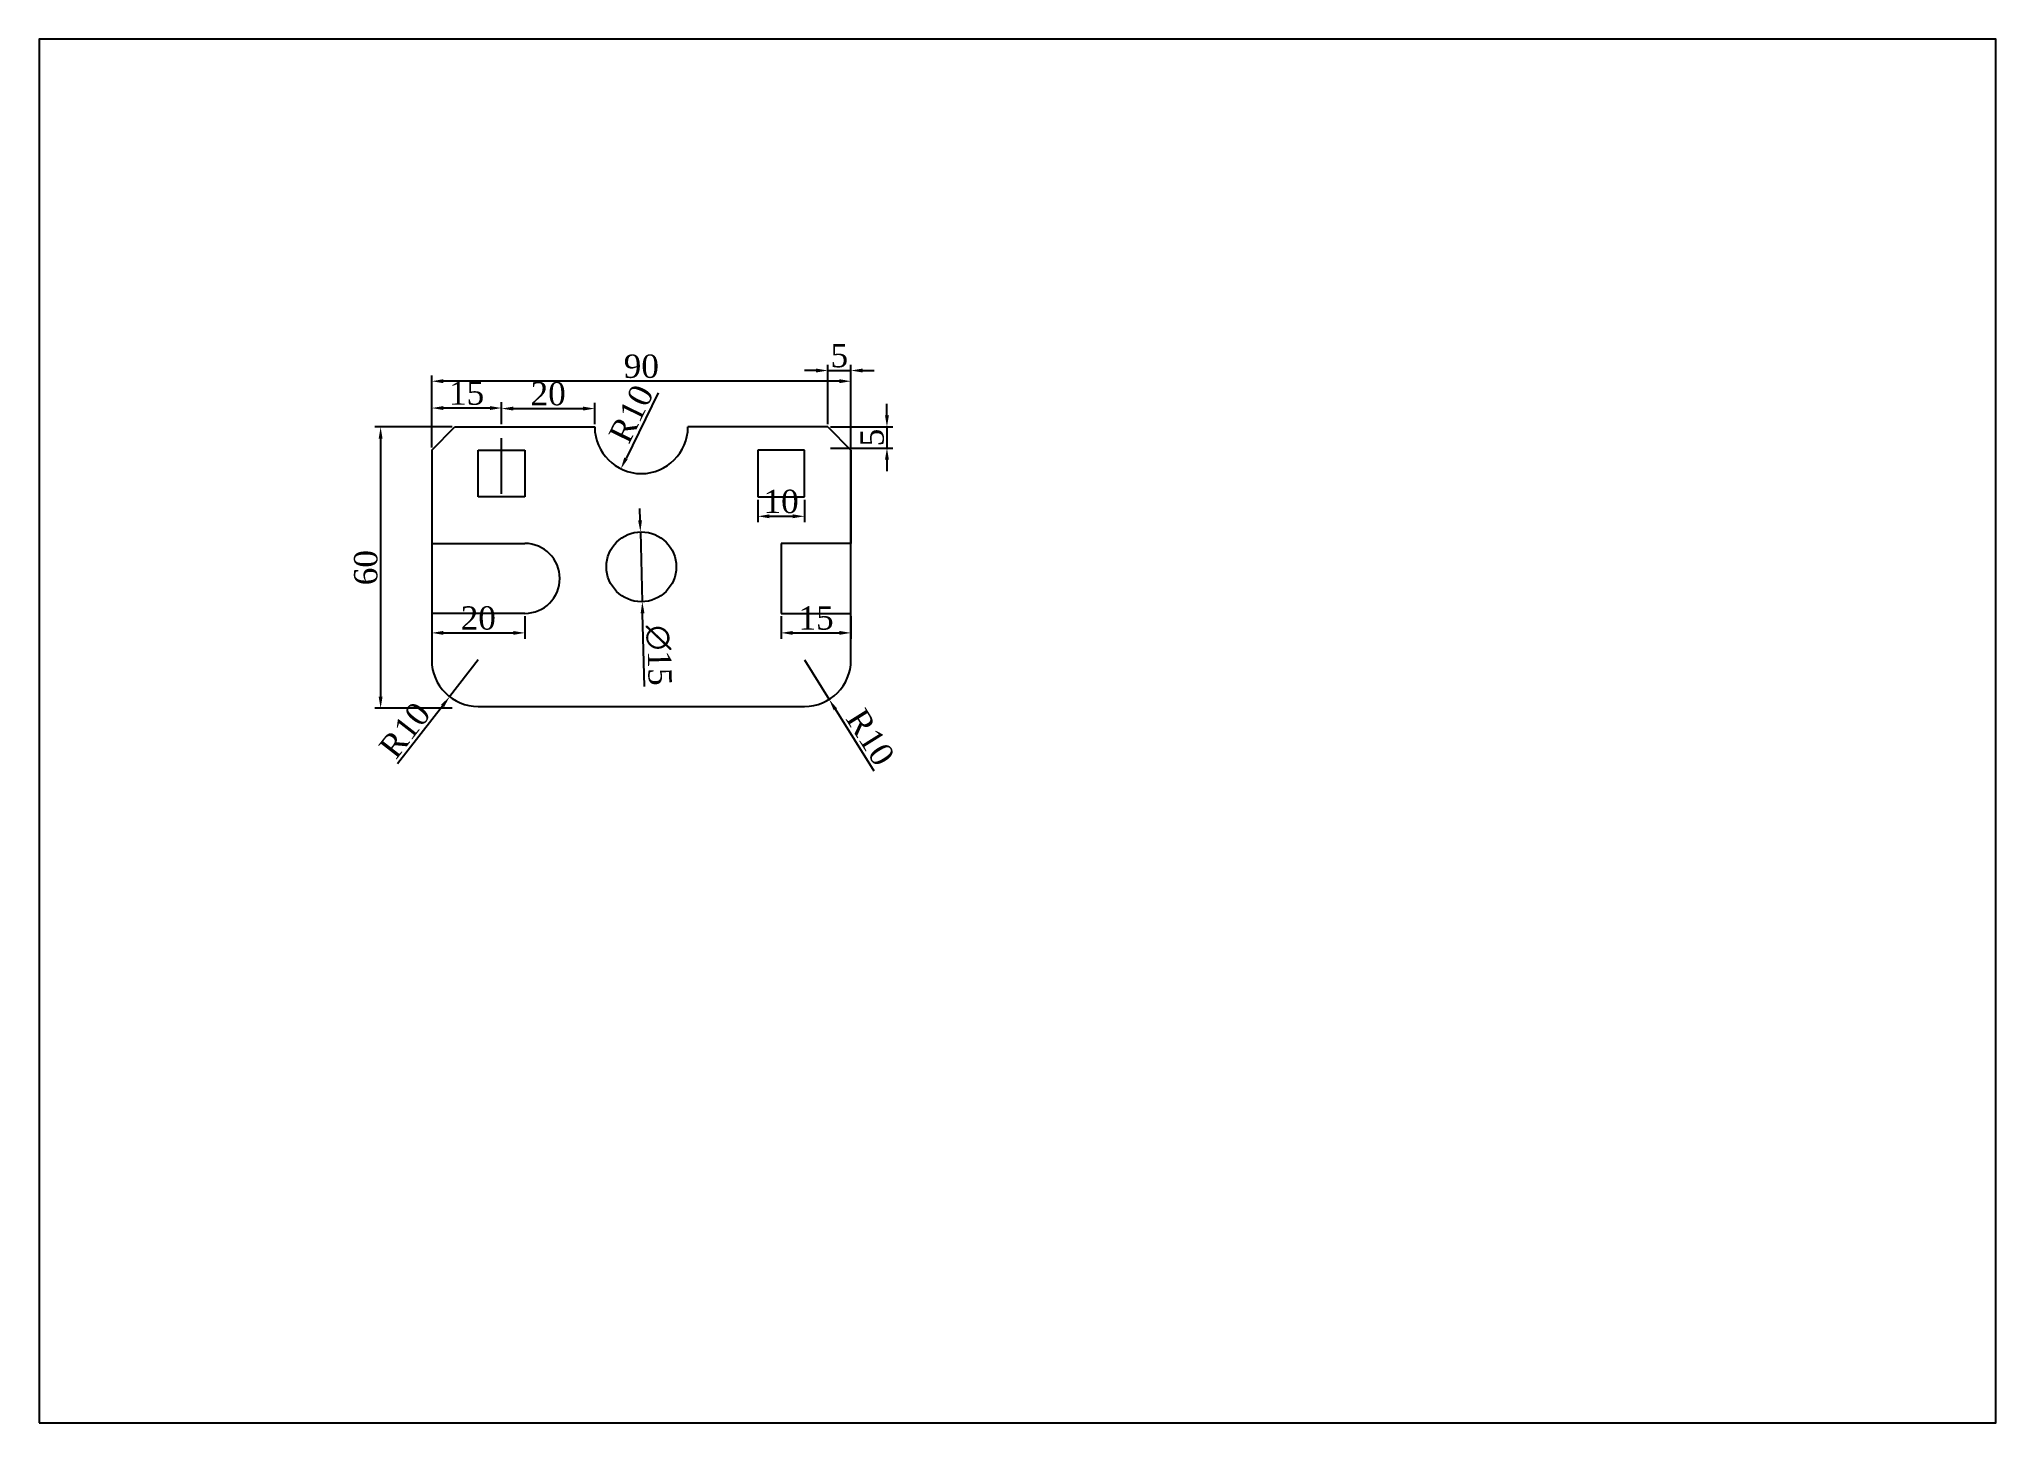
# Model space of a CAD drawing. Header units: millimetres. Extents: x 0 to 420, y 0 to 297.
import ezdxf

# ---------------------------------------------------------------- set-up
doc = ezdxf.new("R2010")
doc.units = ezdxf.units.MM
doc.linetypes.add('ACAD_ISO02W100', pattern=[15, 12, -3])
doc.styles.get("Standard").update_dxf_attribs({"font": 'times.ttf', "height": 5})
doc.dimstyles.new('ISO-25', dxfattribs={"dimtxt": 5, "dimasz": 2.5, "dimexe": 1.25, "dimexo": 0.625, "dimtad": 1, "dimdec": 0, "dimtxsty": 'Standard', "dimcen": 2.5, "dimadec": 0, "dimazin": 0, "dimtfac": 1, "dimtdec": 0, "dimtmove": 0, "dimatfit": 3, "dimfxl": 1, "dimarcsym": 0})

# ---------------------------------------------------------------- blocks, each defined once
blk = doc.blocks.new('*D1')
at = {"color": 0, "lineweight": -2, "transparency": 16777216}
blk.add_line((132.84, 221.09), (125.97, 207), dxfattribs=at)
at = {"color": 0, "transparency": 16777216}
blk.add_solid([(125.59, 207.19), (126.34, 206.82), (124.87, 204.76)], dxfattribs=at)
at = {"layer": 'Defpoints', "color": 0, "transparency": 16777216}
for p in [(129.26, 213.75), (124.87, 204.76)]:
    blk.add_point(p, dxfattribs=at)
at = {"color": 0, "transparency": 16777216, "insert": (127.1, 216.56), "char_height": 5, "attachment_point": 5, "rotation": 64.0044}
blk.add_mtext('R10', dxfattribs=at)
blk = doc.blocks.new('*D2')
at = {"color": 0, "lineweight": -2, "transparency": 16777216}
for p, q in [((94.26, 163.75), (88.11, 155.85)), ((76.95, 141.52), (86.58, 153.88))]:
    blk.add_line(p, q, dxfattribs=at)
at = {"color": 0, "transparency": 16777216}
blk.add_solid([(86.25, 154.14), (86.91, 153.63), (88.11, 155.85)], dxfattribs=at)
at = {"layer": 'Defpoints', "color": 0, "transparency": 16777216}
for p in [(94.26, 163.75), (88.11, 155.85)]:
    blk.add_point(p, dxfattribs=at)
at = {"color": 0, "transparency": 16777216, "insert": (78.5, 148.66), "char_height": 5, "attachment_point": 5, "rotation": 52.1026}
blk.add_mtext('R10', dxfattribs=at)
blk = doc.blocks.new('*D3')
at = {"color": 0, "lineweight": -2, "transparency": 16777216}
for p, q in [((164.26, 163.75), (169.57, 155.27)), ((179.23, 139.89), (170.9, 153.16))]:
    blk.add_line(p, q, dxfattribs=at)
at = {"color": 0, "transparency": 16777216}
blk.add_solid([(171.25, 153.38), (170.55, 152.94), (169.57, 155.27)], dxfattribs=at)
at = {"layer": 'Defpoints', "color": 0, "transparency": 16777216}
for p in [(164.26, 163.75), (169.57, 155.27)]:
    blk.add_point(p, dxfattribs=at)
at = {"color": 0, "transparency": 16777216, "insert": (178.41, 147.15), "char_height": 5, "attachment_point": 5, "rotation": 302.1023}
blk.add_mtext('R10', dxfattribs=at)
blk = doc.blocks.new('*D4')
at = {"color": 0, "lineweight": -2, "transparency": 16777216}
for p, q in [((84.26, 209.37), (84.26, 224.83)), ((171.76, 223.58), (86.76, 223.58)), ((174.26, 209.37), (174.26, 224.83))]:
    blk.add_line(p, q, dxfattribs=at)
at = {"color": 0, "transparency": 16777216}
for points in [[(86.76, 224), (86.76, 223.16), (84.26, 223.58)], [(171.76, 224), (171.76, 223.16), (174.26, 223.58)]]:
    blk.add_solid(points, dxfattribs=at)
at = {"layer": 'Defpoints', "color": 0, "transparency": 16777216}
for p in [(84.26, 223.58), (84.26, 208.75), (174.26, 208.75)]:
    blk.add_point(p, dxfattribs=at)
at = {"color": 0, "transparency": 16777216, "insert": (129.26, 226.76), "char_height": 5, "attachment_point": 5}
blk.add_mtext('90', dxfattribs=at)
blk = doc.blocks.new('*D5')
at = {"color": 0, "lineweight": -2, "transparency": 16777216}
for p, q in [((84.26, 173.12), (84.26, 168.31)), ((104.26, 173.12), (104.26, 168.31)), ((86.76, 169.56), (101.76, 169.56))]:
    blk.add_line(p, q, dxfattribs=at)
at = {"color": 0, "transparency": 16777216}
for points in [[(86.76, 169.97), (86.76, 169.14), (84.26, 169.56)], [(101.76, 169.97), (101.76, 169.14), (104.26, 169.56)]]:
    blk.add_solid(points, dxfattribs=at)
at = {"layer": 'Defpoints', "color": 0, "transparency": 16777216}
for p in [(84.26, 173.75), (104.26, 173.75), (104.26, 169.56)]:
    blk.add_point(p, dxfattribs=at)
at = {"color": 0, "transparency": 16777216, "insert": (94.26, 172.72), "char_height": 5, "attachment_point": 5}
blk.add_mtext('20', dxfattribs=at)
blk = doc.blocks.new('*D6')
at = {"color": 0, "lineweight": -2, "transparency": 16777216}
for p, q in [((88.63, 213.75), (72.05, 213.75)), ((73.3, 211.25), (73.3, 155.88)), ((88.63, 153.38), (72.05, 153.38))]:
    blk.add_line(p, q, dxfattribs=at)
at = {"color": 0, "transparency": 16777216}
for points in [[(72.88, 211.25), (73.71, 211.25), (73.3, 213.75)], [(72.88, 155.88), (73.71, 155.88), (73.3, 153.38)]]:
    blk.add_solid(points, dxfattribs=at)
at = {"layer": 'Defpoints', "color": 0, "transparency": 16777216}
for p in [(89.26, 213.75), (73.3, 153.38), (89.26, 153.38)]:
    blk.add_point(p, dxfattribs=at)
at = {"color": 0, "transparency": 16777216, "insert": (70.13, 183.56), "char_height": 5, "attachment_point": 5, "rotation": 90}
blk.add_mtext('60', dxfattribs=at)
blk = doc.blocks.new('*D7')
at = {"color": 0, "lineweight": -2, "transparency": 16777216}
for p, q in [((128.99, 193.74), (128.92, 196.24)), ((129.05, 191.24), (129.46, 176.25)), ((129.95, 158.04), (129.53, 173.75))]:
    blk.add_line(p, q, dxfattribs=at)
at = {"color": 0, "transparency": 16777216}
for points in [[(129.4, 193.75), (128.57, 193.73), (129.05, 191.24)], [(129.94, 173.76), (129.11, 173.74), (129.46, 176.25)]]:
    blk.add_solid(points, dxfattribs=at)
at = {"layer": 'Defpoints', "color": 0, "transparency": 16777216}
for p in [(129.05, 191.24), (129.46, 176.25)]:
    blk.add_point(p, dxfattribs=at)
at = {"color": 0, "transparency": 16777216, "insert": (133, 164.73), "char_height": 5, "attachment_point": 5, "rotation": 271.5477}
blk.add_mtext('∅15', dxfattribs=at)
blk = doc.blocks.new('*D8')
at = {"color": 0, "lineweight": -2, "transparency": 16777216}
for p, q in [((159.26, 173.12), (159.26, 168.31)), ((174.26, 173.12), (174.26, 168.31)), ((161.76, 169.56), (171.76, 169.56))]:
    blk.add_line(p, q, dxfattribs=at)
at = {"color": 0, "transparency": 16777216}
for points in [[(161.76, 169.97), (161.76, 169.14), (159.26, 169.56)], [(171.76, 169.97), (171.76, 169.14), (174.26, 169.56)]]:
    blk.add_solid(points, dxfattribs=at)
at = {"layer": 'Defpoints', "color": 0, "transparency": 16777216}
for p in [(159.26, 173.75), (174.26, 173.75), (174.26, 169.56)]:
    blk.add_point(p, dxfattribs=at)
at = {"color": 0, "transparency": 16777216, "insert": (166.76, 172.72), "char_height": 5, "attachment_point": 5}
blk.add_mtext('15', dxfattribs=at)
blk = doc.blocks.new('*D9')
at = {"color": 0, "lineweight": -2, "transparency": 16777216}
for p, q in [((154.26, 198.12), (154.26, 193.33)), ((164.26, 198.12), (164.26, 193.33)), ((156.76, 194.58), (161.76, 194.58))]:
    blk.add_line(p, q, dxfattribs=at)
at = {"color": 0, "transparency": 16777216}
for points in [[(156.76, 195), (156.76, 194.17), (154.26, 194.58)], [(161.76, 195), (161.76, 194.17), (164.26, 194.58)]]:
    blk.add_solid(points, dxfattribs=at)
at = {"layer": 'Defpoints', "color": 0, "transparency": 16777216}
for p in [(154.26, 198.75), (164.26, 198.75), (164.26, 194.58)]:
    blk.add_point(p, dxfattribs=at)
at = {"color": 0, "transparency": 16777216, "insert": (159.26, 197.75), "char_height": 5, "attachment_point": 5}
blk.add_mtext('10', dxfattribs=at)
blk = doc.blocks.new('*D10')
at = {"color": 0, "lineweight": -2, "transparency": 16777216}
for p, q in [((169.26, 214.37), (169.26, 227.12)), ((174.26, 214.37), (174.26, 227.12)), ((166.76, 225.87), (164.26, 225.87)), ((169.26, 225.87), (174.26, 225.87)), ((176.76, 225.87), (179.26, 225.87))]:
    blk.add_line(p, q, dxfattribs=at)
at = {"color": 0, "transparency": 16777216}
for points in [[(166.76, 226.29), (166.76, 225.45), (169.26, 225.87)], [(176.76, 226.29), (176.76, 225.45), (174.26, 225.87)]]:
    blk.add_solid(points, dxfattribs=at)
at = {"layer": 'Defpoints', "color": 0, "transparency": 16777216}
for p in [(174.26, 225.87), (169.26, 213.75), (174.26, 213.75)]:
    blk.add_point(p, dxfattribs=at)
at = {"color": 0, "transparency": 16777216, "insert": (171.76, 229.04), "char_height": 5, "attachment_point": 5}
blk.add_mtext('5', dxfattribs=at)
blk = doc.blocks.new('*D11')
at = {"color": 0, "lineweight": -2, "transparency": 16777216}
for p, q in [((181.98, 216.25), (181.98, 218.75)), ((169.88, 213.75), (183.23, 213.75)), ((181.98, 213.75), (181.98, 209.24)), ((169.88, 209.24), (183.23, 209.24)), ((181.98, 206.74), (181.98, 204.24))]:
    blk.add_line(p, q, dxfattribs=at)
at = {"color": 0, "transparency": 16777216}
for points in [[(181.56, 216.25), (182.4, 216.25), (181.98, 213.75)], [(181.56, 206.74), (182.4, 206.74), (181.98, 209.24)]]:
    blk.add_solid(points, dxfattribs=at)
at = {"layer": 'Defpoints', "color": 0, "transparency": 16777216}
for p in [(169.26, 213.75), (169.26, 209.24), (181.98, 209.24)]:
    blk.add_point(p, dxfattribs=at)
at = {"color": 0, "transparency": 16777216, "insert": (178.81, 211.49), "char_height": 5, "attachment_point": 5, "rotation": 90}
blk.add_mtext('5', dxfattribs=at)
blk = doc.blocks.new('*D12')
at = {"color": 0, "linetype": 'ACAD_ISO02W100', "lineweight": -2, "transparency": 16777216}
for p, q in [((84.26, 209.37), (84.26, 219.07)), ((99.26, 199.37), (99.26, 219.07)), ((96.76, 217.82), (86.76, 217.82))]:
    blk.add_line(p, q, dxfattribs=at)
at = {"color": 0, "linetype": 'ACAD_ISO02W100', "transparency": 16777216}
for points in [[(86.76, 218.24), (86.76, 217.4), (84.26, 217.82)], [(96.76, 218.24), (96.76, 217.4), (99.26, 217.82)]]:
    blk.add_solid(points, dxfattribs=at)
at = {"layer": 'Defpoints', "color": 0, "linetype": 'ACAD_ISO02W100', "transparency": 16777216}
for p in [(84.26, 217.82), (84.26, 208.75), (99.26, 198.75)]:
    blk.add_point(p, dxfattribs=at)
at = {"color": 0, "linetype": 'ACAD_ISO02W100', "transparency": 16777216, "insert": (91.76, 220.99), "char_height": 5, "attachment_point": 5}
blk.add_mtext('15', dxfattribs=at)
blk = doc.blocks.new('*D13')
at = {"color": 0, "lineweight": -2, "transparency": 16777216}
for p, q in [((99.26, 214.37), (99.26, 218.95)), ((119.26, 214.37), (119.26, 218.95)), ((101.76, 217.7), (116.76, 217.7))]:
    blk.add_line(p, q, dxfattribs=at)
at = {"color": 0, "transparency": 16777216}
for points in [[(101.76, 218.12), (101.76, 217.29), (99.26, 217.7)], [(116.76, 218.12), (116.76, 217.29), (119.26, 217.7)]]:
    blk.add_solid(points, dxfattribs=at)
at = {"layer": 'Defpoints', "color": 0, "transparency": 16777216}
for p in [(119.26, 217.7), (99.26, 213.75), (119.26, 213.75)]:
    blk.add_point(p, dxfattribs=at)
at = {"color": 0, "transparency": 16777216, "insert": (109.26, 220.87), "char_height": 5, "attachment_point": 5}
blk.add_mtext('20', dxfattribs=at)

msp = doc.modelspace()

# ---------------------------------------------------------------- linework, layer by layer
for p, q in [((84.26, 208.75), (89.26, 213.75)), ((89.26, 213.75), (119.26, 213.75)), ((169.26, 213.75), (139.26, 213.75)), ((169.26, 213.75), (174.26, 208.75)), ((84.26, 208.75), (84.26, 163.75)), ((84.26, 208.75), (84.26, 188.75)), ((94.26, 208.75), (104.26, 208.75)), ((94.26, 198.75), (94.26, 208.75)), ((104.26, 208.75), (104.26, 198.75)), ((164.26, 208.75), (154.26, 208.75)), ((154.26, 208.75), (154.26, 198.75)), ((164.26, 198.75), (164.26, 208.75)), ((174.26, 163.75), (174.26, 208.75)), ((174.26, 208.75), (174.26, 188.75)), ((104.26, 198.75), (94.26, 198.75)), ((154.26, 198.75), (164.26, 198.75)), ((84.26, 188.75), (104.26, 188.75)), ((174.26, 188.75), (159.26, 188.75)), ((159.26, 188.75), (159.26, 173.75)), ((104.26, 173.75), (84.26, 173.75)), ((159.26, 173.75), (174.26, 173.75)), ((94.26, 153.75), (164.26, 153.75))]:
    msp.add_line(p, q)
msp.add_lwpolyline([(0, 0), (420, 0), (420, 297), (0, 297)], close=True)
msp.add_circle((129.26, 183.75), 7.5)
for centre, radius, start, end in [((129.26, 213.75), 10, 180, 0), ((104.26, 181.25), 7.5, 270, 90), ((94.26, 163.75), 10, 180, 270), ((164.26, 163.75), 10, 270, 0)]:
    msp.add_arc(centre, radius, start, end)

# ---------------------------------------------------------------- dimensions: what is measured, and where the dimension line sits
for base, p1, p2, picture, middle in [((174.26, 225.87), (169.26, 213.75), (174.26, 213.75), '*D10', (171.76, 229.04)), ((84.26, 223.58), (174.26, 208.75), (84.26, 208.75), '*D4', (129.26, 226.76)), ((119.26, 217.7), (99.26, 213.75), (119.26, 213.75), '*D13', (109.26, 220.87)), ((164.26, 194.58), (154.26, 198.75), (164.26, 198.75), '*D9', (159.26, 197.75)), ((104.26, 169.56), (84.26, 173.75), (104.26, 173.75), '*D5', (94.26, 172.72)), ((174.26, 169.56), (159.26, 173.75), (174.26, 173.75), '*D8', (166.76, 172.72))]:
    dim = msp.add_linear_dim(base=base, p1=p1, p2=p2, dimstyle='ISO-25')
    dim.commit()
    dim.dimension.update_dxf_attribs({"geometry": picture, "text_midpoint": middle})
at = {"linetype": 'ACAD_ISO02W100'}
dim = msp.add_linear_dim(base=(84.26, 217.82), p1=(99.26, 198.75), p2=(84.26, 208.75), dimstyle='ISO-25', dxfattribs=at)
dim.commit()
dim.dimension.update_dxf_attribs({"geometry": '*D12', "text_midpoint": (91.76, 220.99)})
dim = msp.add_radius_dim(center=(129.26, 213.75), mpoint=(124.87, 204.76), dimstyle='ISO-25')
dim.commit()
dim.dimension.update_dxf_attribs({"geometry": '*D1', "text_midpoint": (129.95, 215.17), "dimtype": 164})
for base, p1, p2, picture, middle in [((181.98, 209.24), (169.26, 213.75), (169.26, 209.24), '*D11', (178.81, 211.49)), ((73.3, 153.38), (89.26, 213.75), (89.26, 153.38), '*D6', (70.13, 183.56))]:
    dim = msp.add_linear_dim(base=base, p1=p1, p2=p2, angle=90, dimstyle='ISO-25')
    dim.commit()
    dim.dimension.update_dxf_attribs({"geometry": picture, "text_midpoint": middle})
dim = msp.add_diameter_dim_2p(p1=(129.05, 191.24), p2=(129.46, 176.25), dimstyle='ISO-25')
dim.commit()
dim.dimension.update_dxf_attribs({"geometry": '*D7', "text_midpoint": (133, 164.73)})
for center, mpoint, picture, middle in [((94.26, 163.75), (88.11, 155.85), '*D2', (78.5, 148.66)), ((164.26, 163.75), (169.57, 155.27), '*D3', (178.41, 147.15))]:
    dim = msp.add_radius_dim(center=center, mpoint=mpoint, dimstyle='ISO-25')
    dim.commit()
    dim.dimension.update_dxf_attribs({"geometry": picture, "text_midpoint": middle})

doc.saveas('drawing.dxf')
